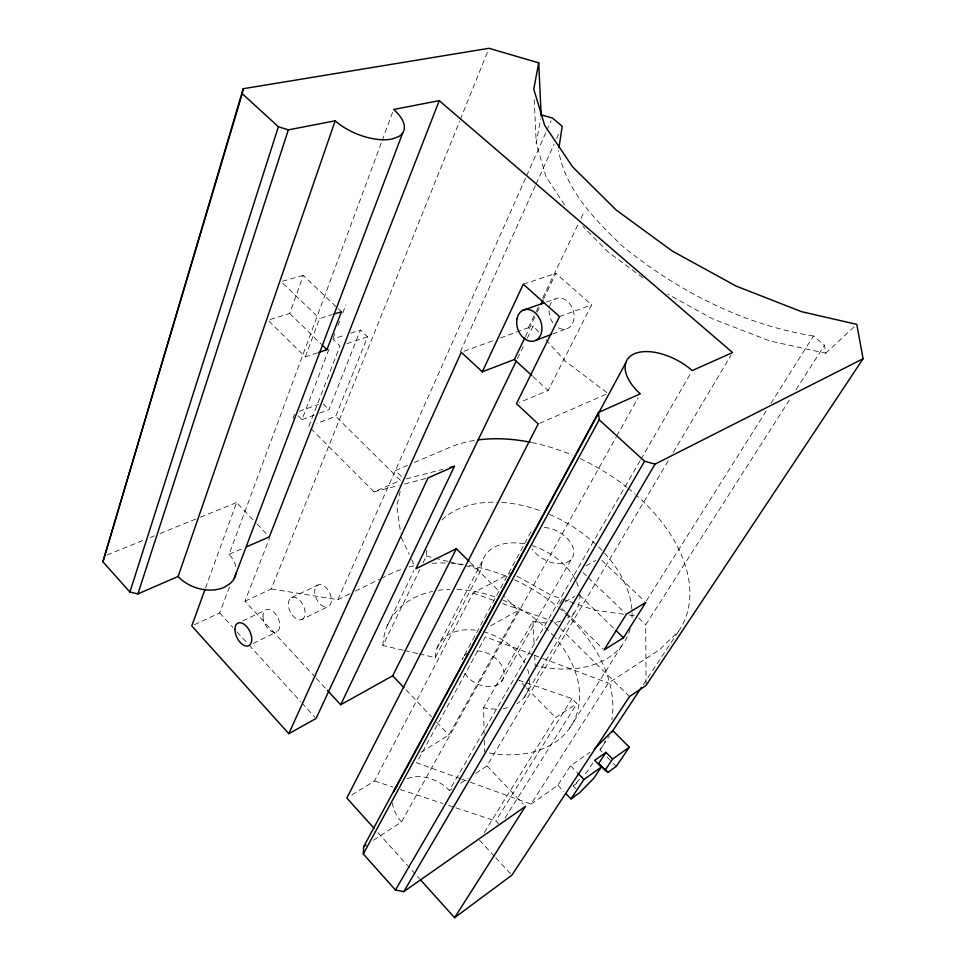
<?xml version="1.0" encoding="UTF-8"?>
<svg xmlns="http://www.w3.org/2000/svg" width="966" height="966" viewBox="0 0 966 966"><rect width="100%" height="100%" fill="white"/><g stroke="black" fill="none" stroke-linecap="round" stroke-linejoin="round"><path stroke-width="0.72" stroke-dasharray="4.83 3.62" d="M564.542 204.913L545.899 176.38L536.227 143.137L540.67 118.782M400.19 491.368L396.833 505.846L400.636 533.003M317.488 352.832L305.328 356.889L267.896 320.169L289.728 313.515L303.288 275.37L337.049 307.599M205.529 588.053L236.61 502.501L256.026 522.932M235.801 566.619A33.255 23.462 17.6 0 0 229.063 554.375L381.63 141.966M382.15 140.553L392.607 112.297M305.328 356.889L319.553 318.599L331.845 314.747M194.42 624.688L219.693 612.927L229.799 586.157M293.072 418.483L294.666 414.257M298.108 415.766L301.984 419.655L330.155 346.009M333.33 337.689L334.9 333.584M338.052 325.361L339.621 321.255M342.761 313.032L345.9 304.821M308.794 426.489L339.996 345.997L332.811 339.066L345.248 334.973M315.242 677.214L244.978 601.166L269.635 537.917M319.541 413.134L328.983 409.632L360.439 329.986L367.563 336.784L335.745 416.334L316.884 423.434M244.978 601.166L271.253 588.946L459.731 120.943M460.287 119.543L487.854 51.089M271.253 588.946L337.871 599.693L525.987 177.237M526.603 175.86L546.225 131.787M546.841 130.41L551.127 120.774M460.335 351.805L535.49 185.375M536.118 183.999L554.134 144.115M556.609 138.621L559.097 133.115M528.378 327.728L535.526 312.875M536.178 311.523L538.774 306.125M542.675 298.023L578.417 223.738M581.013 218.328L583.609 212.931M525.407 336.615L536.432 313.733M537.084 312.38L539.68 306.995M543.568 298.917L555.885 273.342L591.639 304.845L548.145 390.518L519.225 402.532M387.185 625.98L413.943 570.508M517.474 358.519L524.683 343.606M527.303 338.185L533.196 325.977L540.248 333.693M403.269 650.239L382.898 645.529L419.775 569.614M423.06 562.828L426.356 556.054A110.583 72.957 29.2 0 1 426.743 550.234M436.994 648.174L482.674 560.292M419.268 653.934L435.268 657.629L481.165 569.674A53.082 34.981 29.2 0 1 524.84 543.93M351.865 794.97L374.494 780.987L473.014 593.064L511.099 572.826M420.898 752.345L448.876 735.066L518.356 610.343L504.457 596.517M373.419 840.275L401.542 821.873L616.054 437.284M616.791 435.956L638.091 397.763M484.111 734.281L483.604 707.667L532.918 621.078A53.082 34.981 29.2 0 0 545.887 622.877M501.463 681.477L571.461 558.976M407.205 778.62A35.271 27.483 31 0 1 449.347 790.574L640.192 460.589M640.941 459.285L691.487 371.886M559.555 604.209L562.55 599.041M524.272 697.247L574.806 611.828M475.695 773.331L486.985 765.929L668.677 460.094M673.29 452.317L731.033 355.126M484.28 832.595L555.583 717.521L576.883 703.622L571.932 698.647L518.971 680.33L525.25 686.705M498.456 823.829L495.775 820.979L571.932 698.647M505.025 818.093L576.883 703.622M646.399 600.84L766.062 411.118M770.88 403.474L813.444 335.999L824.481 345.212L825.713 353.23L769.83 340.938L712.667 318.865L667.663 294.111M569.445 728.485L622.708 644.346M470.261 782.194L530.974 804.159L608.411 683.059L659.464 649.768L678.675 631.196A152.809 97.795 29.1 0 0 635.809 494.737M646.073 683.94L645.723 624.736L790.357 398.572M796.044 389.672L824.481 345.212M530.974 804.159L557.841 785.298L570.52 765.784L590.081 752.2M602.011 751.946L599.983 749.882L609.268 736.007M643.151 684.846L678.675 631.196M592.991 762.838L587.256 771.496L583.222 775.601M575.965 788.775L573.152 785.877L582.22 776.628M825.713 353.23L854.644 326.351M573.152 785.877L579.069 781.675M599.983 749.882L600.188 749.737A141.821 100.561 29.5 0 0 605.344 740.837M449.347 790.574L451.859 788.932M460.637 783.185L468.172 778.258M564.989 601.951L574.879 596.288M490.764 625.799L518.356 610.343M585.964 565.919L595.913 560.389M337.871 599.693L349.982 593.752M355.367 591.107L379.578 579.214M380.918 578.562L390.336 573.937A141.821 100.561 29.5 0 1 403.45 568.648M253.273 643.416L277.23 631.619M301.694 619.592A12.111 7.233 64.2 0 0 300.088 600.743A12.111 7.233 64.2 0 0 288.399 605.32A12.111 7.233 64.2 0 0 301.694 619.592L327.921 606.672A11.918 7.269 64.2 0 0 326.472 588.065A11.918 7.269 64.2 0 0 314.735 592.689A11.918 7.269 64.2 0 0 327.921 606.672M242.72 620.909L265.481 610.065M291.696 597.543L318.092 584.973M539.583 423.337L606.66 394.068M229.063 554.375L242.478 548.555M310.907 428.59L374.023 491.863L400.443 480.404L335.745 416.334M407.592 465.37L395.36 470.587L402.218 477.373M414.39 462.473L449.733 447.415A152.809 97.795 29.1 0 1 478.146 439.904M106.984 555.027L144.695 539.753M150.273 537.494L154.451 535.792M160.018 533.534L199.008 517.74M200.409 517.172L236.61 502.501M552.649 333.995L567.996 328.223M301.984 419.655L314.131 415.139M299.255 411.371L318.2 404.452M464.078 351.238L494.834 339.996M500.424 337.955L533.196 325.977M559.519 316.594L591.639 304.845M546.514 302.044L554.967 299.074M523.282 284.221L555.885 273.342M346.891 343.703L367.563 336.784M350.767 333.161L360.439 329.986M303.288 275.37L281.203 281.637L319.553 318.599M406.275 478.87L442.778 469.331M374.023 491.863L398.825 485.463M404.657 483.954L428.01 477.929M623.613 614.267L594.392 610.126L576.002 603.738M629.458 615.088L635.302 615.922M813.444 335.999C743.277 324.673 678.53 291.382 623.517 247.079C595.31 220.115 565.617 190.519 558.541 150.454M404.718 650.577L417.807 653.596M426.356 556.054L433.565 557.841M435.002 558.203L447.983 561.427M449.431 561.789L463.849 565.376M465.298 565.726L481.165 569.674M374.494 780.987L393.041 787.109M400.178 789.463L442.983 803.567M448.695 805.451L454.394 807.335M455.831 807.805L495.775 820.979M574.589 603.255L550.56 594.899L516.363 575.772M473.014 593.064L494.133 600.526M502.586 603.509L553.264 621.416M460.371 778.62L416.6 762.778L485.343 636.848L532.894 654.707M461.784 779.127L468.848 781.675M534.295 655.238L541.286 657.858M542.687 658.377L608.411 683.059M642.825 277.725L608.266 252.126L582.945 226.503M606.841 392.582L565.412 361.248L545.283 339.199M532.894 376.511L548.145 390.518M338.136 308.637L341.409 311.764M601.794 560.365L644.745 601.371M638.755 618.035L645.723 624.736M583.005 572.5L587.328 576.678M588.415 577.716L625.243 613.217M289.728 313.515L321.618 344.512M579.648 595.201L614.931 629.47M561.958 608.592L565.122 611.695M566.173 612.722L603.038 648.874M629.494 696.583L560.618 628.685M554.315 622.454L559.568 627.646M323.212 403.921L328.983 409.632M470.261 562.514L499.12 591.204M607.107 757.09L612.202 762.246M613.217 763.273L616.272 766.364M526.301 687.768L555.583 717.521M570.52 765.784L576.69 772.112M557.841 785.298L563.915 791.577M257.053 524.007L269.321 536.915M486.985 765.929L523.258 804.098M405.974 689.796L431.512 716.748M436.62 722.133L448.876 735.066M479.522 840.263L494.701 856.625M495.715 857.711L510.893 874.073M316.256 678.313L326.436 689.338M219.693 612.927L232.878 627.369M236.936 631.824L248.093 644.044M249.107 645.155L300.849 701.823M301.863 702.934L315.049 717.376M378.044 832.74L419.341 878.577M401.24 537.289L409.186 554.339M411.625 559.58L414.68 566.136M532.918 621.078L534.21 646.29M534.669 655.177L535.188 665.562A110.583 72.957 29.2 0 0 630.291 628.407M534.246 99.667L536.227 143.137M484.232 740.197L484.449 752.031A104.883 74.285 29.5 0 0 571.437 725.502A104.883 74.285 29.5 0 0 555.221 637.862M382.898 645.529A104.883 74.285 29.5 0 1 432.611 591.397M438.178 590.383A104.883 74.285 29.5 0 1 449.673 589.369M457.063 589.405A104.883 74.285 29.5 0 1 495.775 597.254M502.863 600.043A104.883 74.285 29.5 0 1 554.255 636.751M441.848 519.95A110.583 72.957 29.2 0 1 498.673 502.248M501.74 502.417A110.583 72.957 29.2 0 1 542.663 511.606M549.654 514.443A110.583 72.957 29.2 0 1 632.054 611.466M632.102 612.915A110.583 72.957 29.2 0 1 631.812 620.1M529.658 679.424A50.353 35.621 29.5 0 1 517.1 703.659M507.476 707.716A50.353 35.621 29.5 0 1 503.371 708.561M496.041 709.104A50.353 35.621 29.5 0 1 483.604 707.667M435.268 657.629A50.353 35.621 29.5 0 1 477.627 630.436M483.471 631.667A50.353 35.621 29.5 0 1 524.816 662.893M527.617 669.257A50.353 35.621 29.5 0 1 528.861 673.64M579.805 594.187A53.082 34.981 29.2 0 1 567.573 618.035M560.763 621.005A53.082 34.981 29.2 0 1 554.931 622.346M531.807 545.633A53.082 34.981 29.2 0 1 579.153 589.864M544.401 527.521A24.428 15.589 29.1 0 1 572.126 545.259A24.428 15.589 29.1 0 1 561.62 563.528A24.428 15.589 29.1 0 1 532.073 548.954M531.167 531.831A24.428 15.589 29.1 0 0 529.114 535.345L462.219 659.416A22.677 16.036 29.5 0 1 463.475 656.916M477.083 650.903A22.677 16.036 29.5 0 1 502.694 667.627A22.677 16.036 29.5 0 1 491.923 686.44A22.677 16.036 29.5 0 1 464.453 672.988M464.32 655.793A22.677 16.036 29.5 0 1 467.665 653.064M552.89 322.801A16.011 12.039 70.8 0 1 556.694 298.361A16.011 12.039 70.8 0 1 574.094 316.51A16.011 12.039 70.8 0 1 556.476 326.544M409.053 567.006A141.821 100.561 29.5 0 1 417.674 565.086M432.031 563.299A141.821 100.561 29.5 0 1 446.992 563.069M451.388 563.299A141.821 100.561 29.5 0 1 463.149 564.506M469.09 565.448A141.821 100.561 29.5 0 1 507.645 576.811M514.455 579.781A141.821 100.561 29.5 0 1 557.636 606.793M558.783 607.759A141.821 100.561 29.5 0 1 611.889 719.815M531.783 442.5A152.809 97.795 29.1 0 1 572.222 455.119M580.276 458.681A152.809 97.795 29.1 0 1 626.837 487.262M627.985 488.18A152.809 97.795 29.1 0 1 634.722 493.783M401.542 821.873A35.271 27.483 31 0 1 392.401 802.975M262.981 616.006A12.304 7.197 64.2 0 0 275.467 632.283A12.304 7.197 64.2 0 0 275.696 614.171A12.304 7.197 64.2 0 0 262.981 616.006"/><path stroke-width="1.45" d="M420.343 879.688L454.588 917.7L525.444 806.393L403.812 891.606L395.468 890.036L363.288 853.98L363.639 846.687L598.437 412.53L640.301 393.814A45.511 24.597 29.2 0 1 634.215 353.846A45.511 24.597 29.2 0 1 692.236 370.582L732.578 352.542L439.24 100.645L393.645 109.472A42.069 20.153 22 0 1 398.608 136.617L392.075 139.019A42.069 20.153 22 0 1 335.166 120.798L288.339 129.879L278.389 126.727L242.225 93.69L243.203 88.727L488.989 48.3L538.702 62.85L541.202 115.92M558.976 147.605L562.2 126.232L552.359 118.009L541.383 114.93M538.702 62.85L533.763 89.174L544.703 125.447L572.572 166.816L616.163 209.996L672.336 251.088L736.14 286.093L801.526 311.68L856.782 324.359L863.085 358.736L646.073 685.425L629.494 696.583L511.908 875.16L454.588 917.7M236.042 572.874A33.255 23.462 17.6 0 1 230.101 583.585L224.269 587.28A33.255 23.462 17.6 0 1 178.118 576.461L137.897 593.897L129.903 592.061L102.915 561.777L243.203 88.727M102.915 561.777L242.225 93.69M129.903 592.061L278.389 126.727M137.897 593.897L288.339 129.879M178.118 576.461L335.166 120.798M205.009 589.453L191.763 625.92L288.822 733.677L316.063 718.487L428.01 477.929L454.455 466.288L340.696 704.757L327.462 690.436M234.11 578.658L402.786 132.765M318.828 352.373L326.943 349.668L341.409 311.764L333.21 314.324M439.24 100.645L269.321 536.915L246.499 546.804M288.822 733.677L461.289 352.264L482.288 371.825L514.383 359.497L524.755 337.955M482.288 371.825L523.282 284.221L559.519 316.594L516.472 403.679L538.207 423.929L346.83 798.085L374.023 828.26M540.972 304.302L542.916 300.269M516.158 361.236L415.899 568.757L456.363 548.7L469.198 561.451M340.696 704.757L392.691 675.789L456.363 548.7M625.714 362.95L393.633 791.878A35.271 27.483 31 0 1 397.207 785.66M363.288 853.98L599.21 419.787L598.437 412.53M395.468 890.036L644.588 461.241L655.045 464.127L863.085 358.736M403.812 891.606L655.045 464.127M623.481 637.777L645.819 602.386L626.33 614.255L604.088 649.913L623.481 637.777L615.994 630.508M611.756 732.264L641.496 687.345M565.931 793.666L570.991 798.906L583.887 779.49L601.287 767.125L594.633 760.363L606.02 752.369L612.637 759.047L605.175 770.119L608.012 772.305L616.272 766.364L629.313 747.189L612.746 730.586L594.802 748.59M605.175 770.119L598.618 763.466L606.02 752.369M601.287 767.125L593.836 778.222L579.709 792.639L570.991 798.906M612.637 759.047L629.313 747.189M363.639 846.687L366.078 845.081M535.913 340.298L551.26 334.514M522.57 310.472L543.701 303.034M450.084 467.423L454.455 466.288M598.618 763.466L608.012 772.305M599.21 419.787L644.588 461.241M514.383 359.497L531.807 375.508M322.68 345.538L326.943 349.668M577.716 773.162L583.887 779.49M392.691 675.789L403.933 687.647M478.146 439.904A152.809 97.795 29.1 0 1 530.346 442.211M517.039 318.72A16.374 12.075 70.5 0 0 532.906 341.227A16.374 12.075 70.5 0 0 538.014 316.087A16.374 12.075 70.5 0 0 517.039 318.72M234.943 629.446A12.51 7.136 64.3 0 0 247.525 646.037A12.51 7.136 64.3 0 0 247.598 627.707A12.51 7.136 64.3 0 0 234.943 629.446"/></g></svg>
